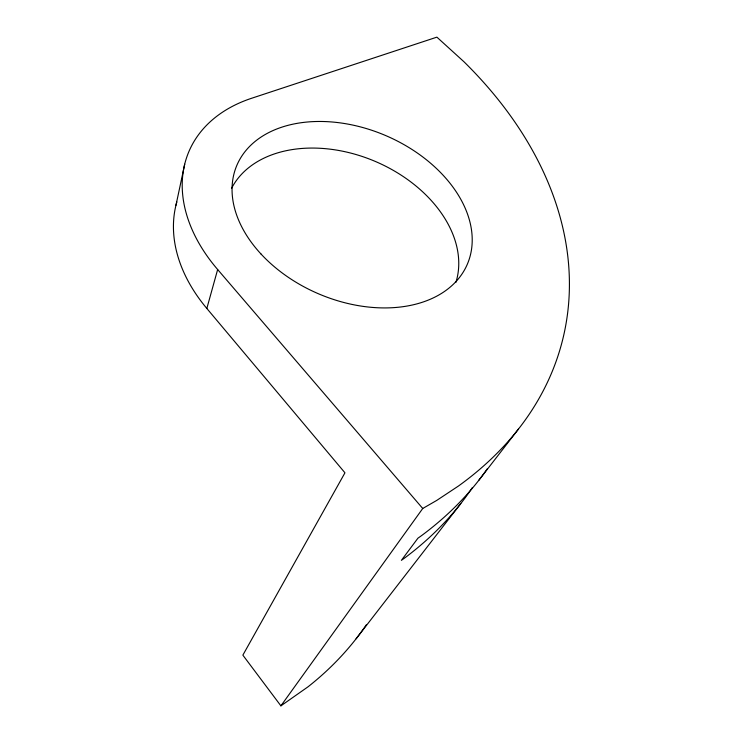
<?xml version="1.0" encoding="UTF-8"?>
<svg xmlns="http://www.w3.org/2000/svg" width="743" height="743" viewBox="0 0 743 743"><rect width="100%" height="100%" fill="white"/><g stroke="black" fill="none" stroke-linecap="round" stroke-linejoin="round"><path stroke-width="1.11" d="M175.961 205.272L184.71 164.222M206.833 308.456L217.653 269.523A174.094 119.642 23.2 0 1 251.663 98.252L436.893 37.15L463.966 61.762A467.663 325.824 13.1 0 1 458.44 486.033L436.754 500.401L422.739 508.481L280.9 705.85L242.859 655.14L344.956 472.808L206.833 308.456A166.803 118.769 23 0 1 176.834 201.957M356.092 638.794L460.809 503.531M478.613 480.545L518.475 429.055M280.9 705.85L307.964 686.857A326.846 276.21 4.4 0 0 366.336 624.77M217.653 269.523L422.739 508.481M472.418 487.51A416.953 312.803 11.1 0 1 404.359 558.216L401.387 560.343L417.928 538.192L420.975 536.037A432.519 317.345 11.8 0 0 487.482 468.536M231.63 188.193A121.861 85.575 23.1 0 1 374.435 161.064A121.861 85.575 23.1 0 1 455.896 282.405M260.979 253.976A125.391 85.947 23.3 0 0 465.434 268.223A125.391 85.947 23.3 0 0 330.031 121.833A125.391 85.947 23.3 0 0 260.979 253.976"/></g></svg>
